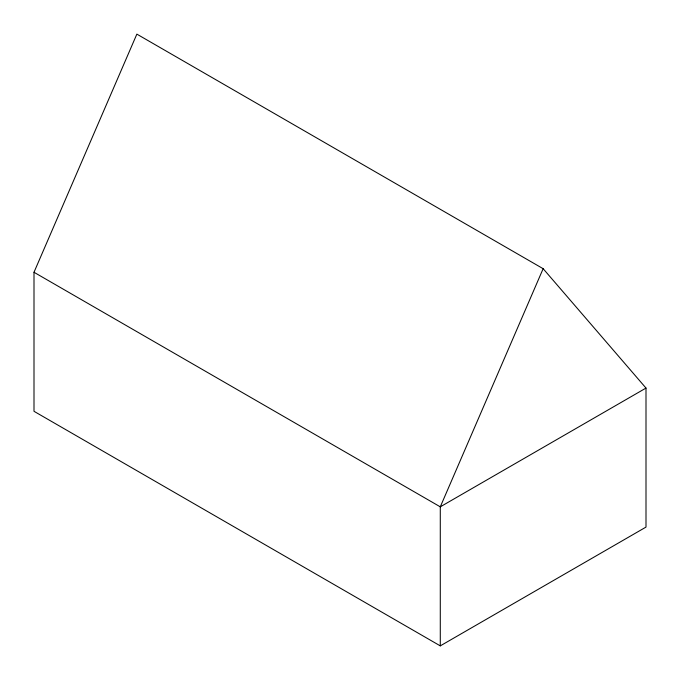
<?xml version="1.0" encoding="UTF-8"?>
<svg xmlns="http://www.w3.org/2000/svg" width="680" height="680" viewBox="0 0 680 680"><rect width="100%" height="100%" fill="white"/><g stroke="black" fill="none" stroke-linecap="round" stroke-linejoin="round"><path stroke-width="1.02" d="M34 272.272L136.858 34.127L543.141 268.694L646 388.067L646 527.093L440.283 645.873L34 411.306L34 272.272L440.283 506.838L646 388.067M543.141 268.694L440.283 506.838L440.283 645.873"/></g></svg>
